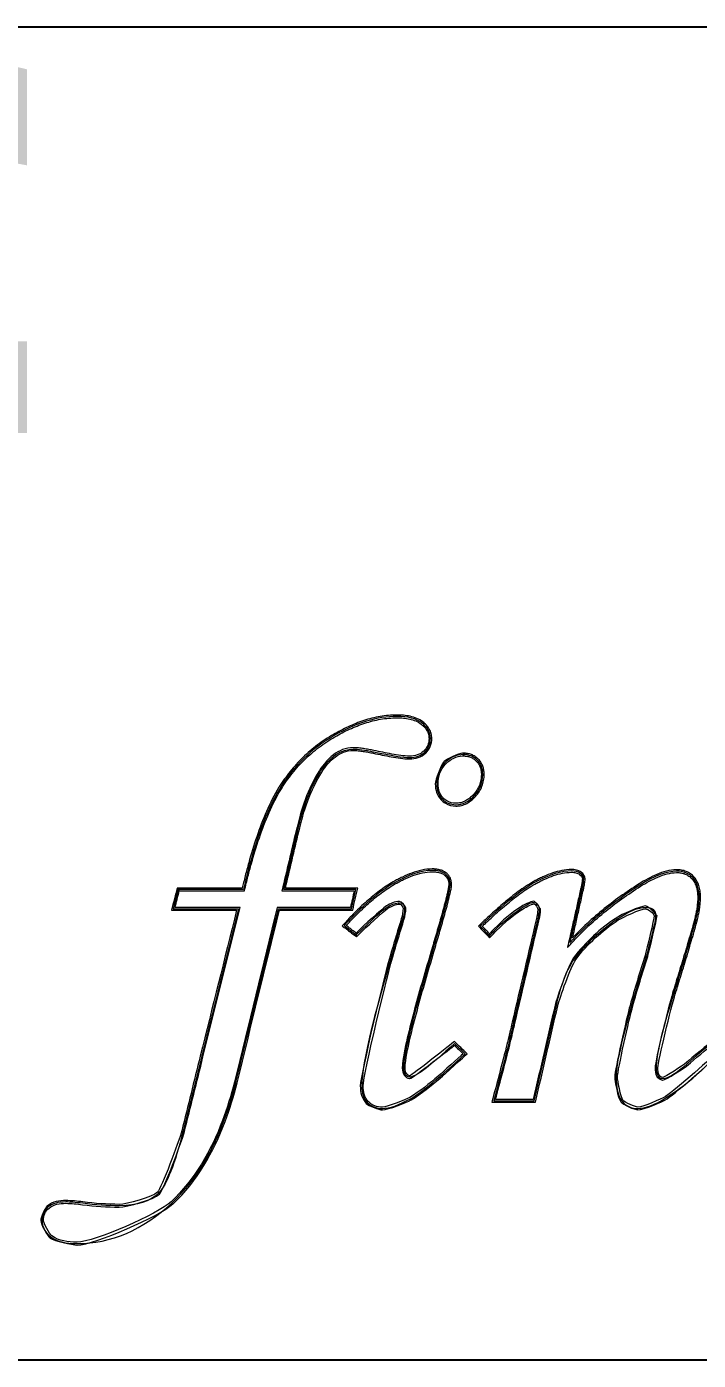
# Model space of a CAD drawing. Header units: inches. Extents: x 339 to 1068, y -638 to -160.
# Drawn here: x 587.1 to 827.6, y -638 to -160 of the extents above; entities that cross this region are included whole.
import ezdxf

# ---------------------------------------------------------------- set-up
doc = ezdxf.new("R2010")
doc.units = ezdxf.units.IN
doc.header["$MEASUREMENT"] = 0
doc.layers.add('Capa 1', color=7, linetype='Continuous')
picture_1 = doc.add_image_def('image1.png', size_in_pixel=(700, 500))

# ---------------------------------------------------------------- blocks, each defined once
blk = doc.blocks.new('block 2')
at = {"layer": 'Capa 1', "color": 7, "true_color": 0xffffff, "insert": (455, -544.61), "char_height": 354, "attachment_point": 7}
blk.add_mtext('\\fAlgerian|b0|i0|c0|p34;\\W1;f', dxfattribs=at)
at = {"layer": 'Capa 1'}
image = blk.add_image(picture_1, insert=(339, -638), size_in_units=(669.2, 478), dxfattribs=at)
blk = doc.blocks.new('block 5')
at = {"layer": 'Capa 1', "lineweight": 0}
blk.add_open_spline([(640.92, -468.72), (640.92, -468.72), (640.92, -468.72), (640.92, -468.72), (642.03, -468.72), (643.13, -468.72), (644.23, -468.72), (645.2, -468.72), (646.17, -468.72), (647.15, -468.72), (649.09, -468.72), (651.03, -468.72), (652.98, -468.72), (654.92, -468.72), (656.87, -468.72), (658.81, -468.72), (660.63, -468.72), (662.44, -468.72), (664.26, -468.72), (664.26, -468.72), (664.26, -468.72), (664.26, -468.72), (664.42, -468.06), (664.58, -467.39), (664.74, -466.73), (664.94, -465.95), (665.13, -465.16), (665.33, -464.38), (665.73, -462.8), (666.15, -461.24), (666.58, -459.68), (667.45, -456.56), (668.39, -453.46), (669.44, -450.39), (670.48, -447.32), (671.63, -444.28), (672.93, -441.3), (674.23, -438.33), (675.7, -435.41), (677.41, -432.63), (677.41, -432.62), (677.42, -432.62), (677.42, -432.61), (677.73, -432.13), (678.04, -431.65), (678.35, -431.17), (678.67, -430.7), (678.99, -430.23), (679.32, -429.75), (679.98, -428.82), (680.67, -427.91), (681.38, -427.01), (682.81, -425.22), (684.35, -423.52), (685.99, -421.92), (687.63, -420.32), (689.37, -418.83), (691.19, -417.45), (693.02, -416.07), (694.94, -414.81), (696.92, -413.66), (696.92, -413.66), (696.93, -413.65), (696.94, -413.65), (697.8, -413.16), (698.67, -412.67), (699.56, -412.21), (700.44, -411.76), (701.34, -411.31), (702.24, -410.9), (704.06, -410.07), (705.92, -409.32), (707.82, -408.7), (709.72, -408.08), (711.66, -407.58), (713.64, -407.24), (715.61, -406.9), (717.62, -406.71), (719.63, -406.71), (719.64, -406.71), (719.64, -406.71), (719.65, -406.71), (720.45, -406.71), (721.25, -406.74), (722.05, -406.81), (722.85, -406.89), (723.65, -407), (724.44, -407.18), (725.23, -407.35), (726.01, -407.59), (726.77, -407.91), (727.53, -408.24), (728.25, -408.64), (728.92, -409.15), (728.92, -409.16), (728.93, -409.16), (728.93, -409.16), (729.38, -409.51), (729.81, -409.9), (730.2, -410.33), (730.6, -410.75), (730.95, -411.22), (731.24, -411.73), (731.54, -412.24), (731.77, -412.79), (731.92, -413.36), (732.07, -413.93), (732.14, -414.52), (732.14, -415.11), (732.14, -415.12), (732.14, -415.12), (732.14, -415.13), (732.14, -416.09), (731.98, -417.07), (731.6, -417.97), (731.23, -418.88), (730.65, -419.69), (729.95, -420.35), (729.94, -420.36), (729.94, -420.36), (729.93, -420.37), (729.18, -421.09), (728.25, -421.64), (727.27, -421.98), (726.28, -422.32), (725.25, -422.45), (724.23, -422.45), (724.23, -422.45), (724.22, -422.45), (724.21, -422.45), (723.08, -422.44), (721.98, -422.32), (720.89, -422.18), (719.8, -422.04), (718.72, -421.86), (717.64, -421.67), (716.57, -421.48), (715.49, -421.28), (714.42, -421.06), (713.35, -420.84), (712.29, -420.62), (711.22, -420.4), (711.21, -420.39), (711.2, -420.39), (711.2, -420.39), (710.6, -420.27), (710, -420.16), (709.4, -420.04), (708.8, -419.93), (708.2, -419.83), (707.59, -419.74), (706.99, -419.65), (706.39, -419.58), (705.79, -419.52), (705.18, -419.46), (704.58, -419.43), (703.99, -419.43), (703.98, -419.43), (703.97, -419.43), (703.97, -419.43), (702.8, -419.43), (701.64, -419.64), (700.55, -420.05), (699.46, -420.46), (698.43, -421.06), (697.49, -421.78), (696.55, -422.5), (695.7, -423.34), (694.92, -424.25), (694.14, -425.16), (693.42, -426.13), (692.76, -427.14), (692.76, -427.14), (692.75, -427.15), (692.75, -427.15), (688.62, -433.6), (686.27, -441.04), (684.51, -448.5), (684.51, -448.51), (684.5, -448.52), (684.5, -448.52), (682.92, -455.26), (681.33, -461.99), (679.74, -468.72), (679.74, -468.72), (679.74, -468.72), (679.74, -468.72), (688.35, -468.72), (696.96, -468.72), (705.57, -468.72), (705.58, -468.72), (705.59, -468.72), (705.61, -468.72), (705.02, -471.35), (704.42, -473.98), (703.83, -476.61), (703.83, -476.63), (703.82, -476.64), (703.82, -476.65), (695.08, -476.65), (686.34, -476.65), (677.6, -476.65), (677.6, -476.65), (677.6, -476.65), (677.6, -476.65), (672.53, -497.29), (667.47, -517.93), (662.4, -538.57), (662.4, -538.58), (662.4, -538.58), (662.4, -538.59), (661.23, -543.27), (659.82, -547.89), (658.12, -552.4), (654.03, -563.33), (648.07, -573.81), (639.46, -581.88), (639.46, -581.89), (639.45, -581.89), (639.45, -581.9), (634.79, -586.23), (611.49, -596.68), (605.09, -596.67), (605.09, -596.67), (605.08, -596.67), (605.07, -596.67), (603.42, -596.66), (596.85, -595.22), (595.47, -594.19), (595.46, -594.18), (595.46, -594.18), (595.45, -594.17), (594.49, -593.45), (592.08, -589.12), (592.08, -587.89), (592.08, -587.88), (592.08, -587.87), (592.08, -587.87), (592.08, -586.9), (593.69, -583.28), (594.45, -582.66), (594.45, -582.66), (594.46, -582.65), (594.46, -582.65), (596.36, -581.11), (598.81, -580.74), (601.05, -580.73), (601.06, -580.73), (601.07, -580.73), (601.07, -580.73), (603.15, -580.75), (605.15, -580.98), (607.17, -581.22), (607.18, -581.22), (607.19, -581.22), (607.19, -581.22), (611.51, -581.78), (615.85, -582.1), (620.2, -582.1), (620.2, -582.1), (620.21, -582.1), (620.22, -582.1), (622.71, -582.09), (632.21, -579.46), (633.9, -577.73), (633.91, -577.72), (633.91, -577.72), (633.92, -577.71), (635.22, -576.32), (641.61, -559.63), (642.58, -555.75), (642.58, -555.74), (642.58, -555.73), (642.58, -555.73), (644.8, -546.82), (647.01, -537.91), (649.23, -529.01), (653.57, -511.56), (657.91, -494.1), (662.25, -476.65), (662.25, -476.65), (662.25, -476.65), (662.25, -476.65), (654.48, -476.65), (646.71, -476.65), (638.93, -476.65), (638.93, -476.65), (638.92, -476.64), (638.92, -476.64), (639.26, -475.27), (639.61, -473.9), (639.96, -472.53), (640.28, -471.26), (640.6, -469.99), (640.92, -468.72), (640.92, -468.72), (640.92, -468.72), (640.92, -468.72), (641.18, -469.05), (641.31, -469.22), (641.31, -469.22), (641.31, -469.22), (641.44, -469.39), (641.7, -469.72), (641.7, -469.72), (641.7, -469.72), (641.7, -469.72), (641.44, -470.74), (641.18, -471.76), (640.93, -472.78), (640.68, -473.74), (640.44, -474.69), (640.2, -475.65), (640.2, -475.65), (640.2, -475.65), (640.2, -475.65), (647.97, -475.65), (655.75, -475.65), (663.52, -475.65), (663.52, -475.65), (663.53, -475.67), (663.53, -475.68), (659.08, -493.54), (654.64, -511.39), (650.2, -529.25), (647.98, -538.16), (645.77, -547.06), (643.55, -555.97), (643.55, -555.97), (643.55, -555.98), (643.55, -555.99), (642.57, -559.89), (636.08, -576.86), (634.64, -578.41), (634.63, -578.41), (634.63, -578.42), (634.62, -578.42), (632.77, -580.32), (622.77, -583.08), (620.22, -583.1), (620.21, -583.1), (620.2, -583.1), (620.2, -583.1), (615.8, -583.1), (611.41, -582.77), (607.07, -582.21), (607.06, -582.21), (607.05, -582.21), (607.05, -582.21), (605.06, -581.98), (603.05, -581.75), (601.07, -581.73), (601.07, -581.73), (601.06, -581.73), (601.06, -581.73), (598.92, -581.74), (596.7, -582.11), (595.1, -583.42), (595.09, -583.43), (595.09, -583.43), (595.08, -583.43), (593.74, -584.5), (593.06, -586.15), (593.08, -587.87), (593.08, -587.87), (593.08, -587.88), (593.08, -587.89), (593.08, -588.97), (595.17, -592.71), (596.05, -593.38), (596.06, -593.38), (596.06, -593.38), (596.07, -593.39), (598.57, -595.23), (601.91, -595.65), (605.07, -595.67), (605.08, -595.67), (605.09, -595.67), (605.09, -595.67), (611.35, -595.68), (634.17, -585.44), (638.76, -581.17), (638.77, -581.16), (638.77, -581.16), (638.78, -581.15), (647.24, -573.22), (653.13, -562.88), (657.19, -552.05), (658.87, -547.58), (660.27, -542.99), (661.43, -538.35), (661.43, -538.34), (661.43, -538.34), (661.43, -538.33), (666.56, -517.44), (671.69, -496.55), (676.81, -475.66), (676.81, -475.64), (676.84, -475.66), (676.85, -475.65), (685.57, -475.65), (694.3, -475.65), (703.02, -475.65), (703.02, -475.65), (703.02, -475.65), (703.02, -475.65), (703.47, -473.67), (703.91, -471.7), (704.36, -469.72), (704.36, -469.72), (704.36, -469.72), (704.36, -469.72), (695.73, -469.72), (687.11, -469.71), (678.48, -469.71), (678.48, -469.7), (678.49, -469.68), (678.49, -469.67), (680.17, -462.55), (681.85, -455.42), (683.53, -448.3), (683.53, -448.29), (683.53, -448.28), (683.53, -448.28), (685.31, -440.75), (687.68, -433.22), (691.91, -426.61), (691.92, -426.6), (691.92, -426.6), (691.92, -426.59), (692.61, -425.55), (693.35, -424.54), (694.16, -423.6), (694.98, -422.65), (695.88, -421.76), (696.88, -420.99), (697.89, -420.22), (699, -419.57), (700.2, -419.12), (701.4, -418.67), (702.68, -418.43), (703.97, -418.43), (703.98, -418.43), (703.98, -418.43), (703.99, -418.43), (704.63, -418.43), (705.26, -418.47), (705.88, -418.53), (706.5, -418.58), (707.12, -418.66), (707.74, -418.75), (708.35, -418.84), (708.97, -418.94), (709.58, -419.06), (710.19, -419.18), (710.8, -419.29), (711.41, -419.41), (711.41, -419.41), (711.42, -419.42), (711.42, -419.42), (712.49, -419.64), (713.55, -419.86), (714.62, -420.08), (715.68, -420.3), (716.75, -420.5), (717.82, -420.69), (718.88, -420.88), (719.95, -421.05), (721.02, -421.19), (722.09, -421.33), (723.17, -421.45), (724.21, -421.45), (724.22, -421.45), (724.22, -421.45), (724.23, -421.45), (725.16, -421.45), (726.08, -421.33), (726.94, -421.03), (727.8, -420.74), (728.59, -420.27), (729.24, -419.64), (729.25, -419.64), (729.25, -419.63), (729.26, -419.63), (729.87, -419.05), (730.36, -418.36), (730.68, -417.59), (731, -416.82), (731.14, -415.98), (731.14, -415.13), (731.14, -415.12), (731.14, -415.12), (731.14, -415.11), (731.14, -414.6), (731.08, -414.1), (730.95, -413.62), (730.82, -413.13), (730.63, -412.67), (730.37, -412.23), (730.12, -411.79), (729.82, -411.38), (729.47, -411), (729.12, -410.62), (728.73, -410.28), (728.32, -409.95), (728.32, -409.95), (728.31, -409.95), (728.31, -409.94), (727.72, -409.5), (727.07, -409.13), (726.38, -408.83), (725.69, -408.54), (724.96, -408.32), (724.22, -408.15), (723.48, -407.99), (722.72, -407.88), (721.96, -407.81), (721.19, -407.74), (720.42, -407.71), (719.65, -407.71), (719.64, -407.71), (719.64, -407.71), (719.63, -407.71), (717.68, -407.71), (715.73, -407.89), (713.81, -408.23), (711.89, -408.56), (709.99, -409.05), (708.13, -409.65), (706.27, -410.26), (704.44, -410.99), (702.66, -411.81), (701.77, -412.21), (700.89, -412.65), (700.02, -413.1), (699.15, -413.55), (698.29, -414.03), (697.44, -414.52), (697.43, -414.52), (697.42, -414.52), (697.42, -414.53), (695.47, -415.65), (693.59, -416.89), (691.8, -418.25), (690, -419.6), (688.29, -421.07), (686.68, -422.64), (685.07, -424.21), (683.56, -425.88), (682.16, -427.63), (681.46, -428.52), (680.79, -429.41), (680.13, -430.33), (679.82, -430.79), (679.5, -431.26), (679.18, -431.72), (678.88, -432.2), (678.57, -432.67), (678.27, -433.14), (678.26, -433.15), (678.26, -433.15), (678.26, -433.16), (676.58, -435.88), (675.14, -438.76), (673.84, -441.7), (672.56, -444.65), (671.42, -447.66), (670.39, -450.71), (669.35, -453.76), (668.41, -456.84), (667.55, -459.95), (667.12, -461.5), (666.69, -463.06), (666.3, -464.62), (666.1, -465.4), (665.91, -466.19), (665.71, -466.97), (665.49, -467.88), (665.27, -468.78), (665.05, -469.69), (665.05, -469.7), (665.03, -469.72), (665.03, -469.72), (662.96, -469.72), (660.89, -469.72), (658.81, -469.72), (656.87, -469.72), (654.92, -469.72), (652.98, -469.72), (651.03, -469.72), (649.09, -469.72), (647.15, -469.72), (646.17, -469.72), (645.2, -469.72), (644.23, -469.72), (643.39, -469.72), (642.54, -469.72), (641.7, -469.72), (641.7, -469.72), (641.7, -469.72), (641.7, -469.72), (641.44, -469.39), (641.31, -469.22), (641.31, -469.22), (641.31, -469.22), (641.18, -469.05), (640.92, -468.72)], degree=3, knots=[0, 0, 0, 0, 1, 1, 1, 2, 2, 2, 3, 3, 3, 4, 4, 4, 5, 5, 5, 6, 6, 6, 7, 7, 7, 8, 8, 8, 9, 9, 9, 10, 10, 10, 11, 11, 11, 12, 12, 12, 13, 13, 13, 14, 14, 14, 15, 15, 15, 16, 16, 16, 17, 17, 17, 18, 18, 18, 19, 19, 19, 20, 20, 20, 21, 21, 21, 22, 22, 22, 23, 23, 23, 24, 24, 24, 25, 25, 25, 26, 26, 26, 27, 27, 27, 28, 28, 28, 29, 29, 29, 30, 30, 30, 31, 31, 31, 32, 32, 32, 33, 33, 33, 34, 34, 34, 35, 35, 35, 36, 36, 36, 37, 37, 37, 38, 38, 38, 39, 39, 39, 40, 40, 40, 41, 41, 41, 42, 42, 42, 43, 43, 43, 44, 44, 44, 45, 45, 45, 46, 46, 46, 47, 47, 47, 48, 48, 48, 49, 49, 49, 50, 50, 50, 51, 51, 51, 52, 52, 52, 53, 53, 53, 54, 54, 54, 55, 55, 55, 56, 56, 56, 57, 57, 57, 58, 58, 58, 59, 59, 59, 60, 60, 60, 61, 61, 61, 62, 62, 62, 63, 63, 63, 64, 64, 64, 65, 65, 65, 66, 66, 66, 67, 67, 67, 68, 68, 68, 69, 69, 69, 70, 70, 70, 71, 71, 71, 72, 72, 72, 73, 73, 73, 74, 74, 74, 75, 75, 75, 76, 76, 76, 77, 77, 77, 78, 78, 78, 79, 79, 79, 80, 80, 80, 81, 81, 81, 82, 82, 82, 83, 83, 83, 84, 84, 84, 85, 85, 85, 86, 86, 86, 87, 87, 87, 88, 88, 88, 89, 89, 89, 90, 90, 90, 91, 91, 91, 92, 92, 92, 93, 93, 93, 94, 94, 94, 95, 95, 95, 96, 96, 96, 97, 97, 97, 98, 98, 98, 99, 99, 99, 100, 100, 100, 101, 101, 101, 102, 102, 102, 103, 103, 103, 104, 104, 104, 105, 105, 105, 106, 106, 106, 107, 107, 107, 108, 108, 108, 109, 109, 109, 110, 110, 110, 111, 111, 111, 112, 112, 112, 113, 113, 113, 114, 114, 114, 115, 115, 115, 116, 116, 116, 117, 117, 117, 118, 118, 118, 119, 119, 119, 120, 120, 120, 121, 121, 121, 122, 122, 122, 123, 123, 123, 124, 124, 124, 125, 125, 125, 126, 126, 126, 127, 127, 127, 128, 128, 128, 129, 129, 129, 130, 130, 130, 131, 131, 131, 132, 132, 132, 133, 133, 133, 134, 134, 134, 135, 135, 135, 136, 136, 136, 137, 137, 137, 138, 138, 138, 139, 139, 139, 140, 140, 140, 141, 141, 141, 142, 142, 142, 143, 143, 143, 144, 144, 144, 145, 145, 145, 146, 146, 146, 147, 147, 147, 148, 148, 148, 149, 149, 149, 150, 150, 150, 151, 151, 151, 152, 152, 152, 153, 153, 153, 154, 154, 154, 155, 155, 155, 156, 156, 156, 157, 157, 157, 158, 158, 158, 159, 159, 159, 160, 160, 160, 161, 161, 161, 162, 162, 162, 163, 163, 163, 164, 164, 164, 165, 165, 165, 166, 166, 166, 167, 167, 167, 168, 168, 168, 169, 169, 169, 170, 170, 170, 171, 171, 171, 172, 172, 172, 173, 173, 173, 174, 174, 174, 175, 175, 175, 176, 176, 176, 177, 177, 177, 178, 178, 178, 179, 179, 179, 180, 180, 180, 181, 181, 181, 182, 182, 182, 183, 183, 183, 184, 184, 184, 185, 185, 185, 186, 186, 186, 187, 187, 187, 188, 188, 188, 189, 189, 189, 190, 190, 190, 191, 191, 191, 192, 192, 192, 193, 193, 193, 194, 194, 194, 195, 195, 195, 196, 196, 196, 197, 197, 197, 198, 198, 198, 199, 199, 199, 200, 200, 200, 201, 201, 201, 202, 202, 202, 202], dxfattribs=at)
blk = doc.blocks.new('block 4')
at = {"layer": 'Capa 1', "lineweight": 0}
blk.add_open_spline([(641.31, -469.22), (641.31, -469.22), (664.65, -469.22), (664.65, -469.22), (668.49, -452.94), (672.89, -440.83), (677.84, -432.89), (682.78, -424.95), (689.23, -418.68), (697.17, -414.09), (705.11, -409.5), (712.6, -407.21), (719.63, -407.21), (723.6, -407.21), (726.6, -407.99), (728.62, -409.55), (730.63, -411.11), (731.64, -412.97), (731.64, -415.12), (731.64, -417.07), (730.96, -418.7), (729.59, -420), (728.22, -421.3), (726.43, -421.95), (724.21, -421.95), (721.93, -421.95), (717.62, -421.27), (711.3, -419.9), (708.17, -419.25), (705.73, -418.93), (703.97, -418.93), (699.66, -418.93), (695.78, -421.58), (692.33, -426.88), (688.87, -432.19), (686.1, -439.37), (684.01, -448.42), (684.01, -448.42), (679.11, -469.22), (679.11, -469.22), (679.11, -469.22), (704.98, -469.22), (704.98, -469.22), (704.98, -469.22), (703.42, -476.15), (703.42, -476.15), (703.42, -476.15), (677.21, -476.15), (677.21, -476.15), (677.21, -476.15), (661.92, -538.46), (661.92, -538.46), (657.17, -557.4), (649.56, -571.76), (639.12, -581.52), (628.67, -591.29), (617.32, -596.17), (605.08, -596.17), (600.98, -596.17), (597.87, -595.37), (595.76, -593.78), (593.64, -592.18), (592.58, -590.21), (592.58, -587.87), (592.58, -585.85), (593.31, -584.24), (594.78, -583.04), (596.24, -581.83), (598.34, -581.23), (601.08, -581.23), (602.45, -581.23), (604.46, -581.39), (607.13, -581.72), (611.69, -582.3), (616.05, -582.6), (620.22, -582.6), (626.66, -582.6), (631.35, -581.08), (634.28, -578.06), (637.21, -575.03), (640.14, -567.62), (643.07, -555.84), (643.07, -555.84), (662.89, -476.15), (662.89, -476.15), (662.89, -476.15), (639.55, -476.15), (639.55, -476.15), (639.55, -476.15), (641.31, -469.22), (641.31, -469.22)], degree=3, knots=[0, 0, 0, 0, 1, 1, 1, 2, 2, 2, 3, 3, 3, 4, 4, 4, 5, 5, 5, 6, 6, 6, 7, 7, 7, 8, 8, 8, 9, 9, 9, 10, 10, 10, 11, 11, 11, 12, 12, 12, 13, 13, 13, 14, 14, 14, 15, 15, 15, 16, 16, 16, 17, 17, 17, 18, 18, 18, 19, 19, 19, 20, 20, 20, 21, 21, 21, 22, 22, 22, 23, 23, 23, 24, 24, 24, 25, 25, 25, 26, 26, 26, 27, 27, 27, 28, 28, 28, 29, 29, 29, 30, 30, 30, 30], dxfattribs=at)
at = {"layer": 'Capa 1'}
blk.add_blockref('block 5', (0, 0), dxfattribs=at)
blk = doc.blocks.new('block 8')
at = {"layer": 'Capa 1', "lineweight": 0}
blk.add_open_spline([(705.12, -486.19), (705.12, -486.19), (705.12, -486.19), (705.12, -486.19), (704.65, -485.82), (704.18, -485.46), (703.7, -485.09), (703.35, -484.82), (702.99, -484.54), (702.63, -484.27), (702.27, -483.99), (701.92, -483.71), (701.56, -483.44), (701.06, -483.05), (700.56, -482.67), (700.06, -482.28), (700.06, -482.28), (700.06, -482.26), (700.06, -482.25), (700.52, -481.76), (700.97, -481.27), (701.42, -480.78), (701.76, -480.42), (702.1, -480.06), (702.43, -479.7), (703.11, -478.98), (703.79, -478.28), (704.49, -477.58), (705.88, -476.18), (707.31, -474.82), (708.78, -473.51), (710.26, -472.2), (711.78, -470.94), (713.37, -469.76), (714.96, -468.58), (716.61, -467.48), (718.33, -466.49), (718.34, -466.49), (718.34, -466.49), (718.35, -466.48), (718.62, -466.33), (718.89, -466.19), (719.15, -466.04), (719.42, -465.9), (719.69, -465.75), (719.97, -465.61), (720.51, -465.32), (721.06, -465.05), (721.61, -464.79), (722.72, -464.26), (723.85, -463.77), (725.01, -463.35), (726.16, -462.92), (727.35, -462.57), (728.56, -462.31), (729.78, -462.05), (731.02, -461.89), (732.28, -461.88), (732.29, -461.88), (732.29, -461.88), (732.3, -461.88), (732.74, -461.88), (733.17, -461.9), (733.61, -461.95), (734.05, -462), (734.49, -462.07), (734.92, -462.18), (735.36, -462.28), (735.79, -462.43), (736.2, -462.62), (736.62, -462.82), (737.01, -463.06), (737.38, -463.35), (737.38, -463.36), (737.39, -463.36), (737.39, -463.37), (737.69, -463.61), (737.96, -463.89), (738.2, -464.2), (738.43, -464.51), (738.63, -464.85), (738.79, -465.2), (738.94, -465.56), (739.05, -465.93), (739.12, -466.31), (739.19, -466.68), (739.23, -467.06), (739.23, -467.44), (739.23, -467.45), (739.23, -467.45), (739.23, -467.46), (739.21, -468.06), (739.12, -468.56), (739.03, -469.09), (738.93, -469.61), (738.83, -470.12), (738.71, -470.63), (738.48, -471.65), (738.23, -472.66), (737.98, -473.66), (737.46, -475.68), (736.92, -477.68), (736.35, -479.67), (735.78, -481.67), (735.21, -483.66), (734.64, -485.65), (734.05, -487.64), (733.47, -489.62), (732.88, -491.61), (732.88, -491.62), (732.88, -491.62), (732.87, -491.63), (731.87, -495.08), (730.86, -498.52), (729.85, -501.97), (728.86, -505.42), (727.89, -508.88), (726.97, -512.34), (726.04, -515.81), (725.14, -519.28), (724.33, -522.77), (723.57, -526.25), (722.72, -529.8), (722.57, -533.27), (722.57, -533.28), (722.57, -533.29), (722.57, -533.29), (722.57, -534.02), (722.75, -534.72), (723.16, -535.27), (723.16, -535.28), (723.16, -535.28), (723.17, -535.29), (723.47, -535.71), (723.86, -536.01), (724.21, -536), (724.21, -536), (724.23, -536), (724.23, -536), (724.86, -535.96), (739.5, -524.4), (740.23, -523.72), (740.23, -523.71), (740.25, -523.71), (740.26, -523.72), (741.76, -525.18), (743.26, -526.64), (744.76, -528.1), (744.76, -528.1), (744.76, -528.12), (744.76, -528.13), (743.87, -528.95), (736.68, -535.52), (735.09, -536.88), (731.82, -539.65), (728.52, -542.42), (724.77, -544.65), (724.76, -544.65), (724.76, -544.66), (724.75, -544.66), (723.18, -545.55), (716.37, -548.22), (714.47, -548.23), (714.46, -548.23), (714.45, -548.23), (714.45, -548.23), (713.4, -548.23), (709.41, -546.72), (708.68, -545.94), (708.67, -545.93), (708.67, -545.92), (708.66, -545.92), (707.06, -544.21), (706.53, -541.83), (706.54, -539.64), (706.54, -539.64), (706.54, -539.63), (706.54, -539.62), (706.63, -535.4), (715.37, -499.22), (717.72, -491.3), (718.88, -487.47), (720.04, -483.64), (721.2, -479.82), (721.21, -479.81), (721.21, -479.81), (721.21, -479.8), (721.59, -478.54), (721.86, -477.24), (721.87, -475.96), (721.87, -475.96), (721.87, -475.95), (721.87, -475.95), (721.87, -475.51), (721.04, -474.51), (720.62, -474.5), (720.61, -474.5), (720.61, -474.5), (720.6, -474.5), (719.16, -474.52), (717.73, -475.18), (716.44, -475.98), (716.44, -475.99), (716.43, -475.99), (716.43, -475.99), (714.67, -477.18), (708.18, -483.22), (706.59, -484.76), (706.1, -485.24), (705.61, -485.71), (705.12, -486.19), (705.12, -486.19), (705.12, -486.19), (705.12, -486.19), (705.09, -485.75), (705.08, -485.53), (705.08, -485.53), (705.08, -485.53), (705.07, -485.31), (705.04, -484.87), (705.04, -484.87), (705.04, -484.87), (705.04, -484.87), (705.04, -484.87), (705.7, -484.23), (705.89, -484.04), (707.49, -482.5), (713.98, -476.45), (715.89, -475.15), (715.9, -475.14), (715.9, -475.14), (715.91, -475.14), (717.29, -474.29), (718.83, -473.53), (720.6, -473.5), (720.61, -473.5), (720.61, -473.5), (720.62, -473.5), (721.18, -473.5), (722.86, -475.4), (722.87, -475.94), (722.87, -475.95), (722.87, -475.96), (722.87, -475.96), (722.86, -477.39), (722.56, -478.77), (722.17, -480.09), (722.16, -480.1), (722.16, -480.1), (722.16, -480.11), (721, -483.94), (719.84, -487.76), (718.68, -491.58), (716.33, -499.5), (707.62, -535.57), (707.54, -539.62), (707.54, -539.63), (707.54, -539.64), (707.54, -539.64), (707.53, -541.69), (708.03, -543.78), (709.4, -545.24), (709.4, -545.24), (709.41, -545.25), (709.41, -545.25), (710.67, -546.64), (712.55, -547.25), (714.45, -547.23), (714.45, -547.23), (714.46, -547.23), (714.47, -547.23), (716.16, -547.22), (722.71, -544.66), (724.26, -543.79), (724.26, -543.79), (724.27, -543.78), (724.27, -543.78), (727.89, -541.63), (731.19, -538.87), (734.44, -536.12), (736.02, -534.77), (741.92, -529.39), (743.32, -528.1), (743.32, -528.1), (743.32, -528.1), (743.32, -528.1), (742.29, -527.09), (741.26, -526.09), (740.23, -525.09), (740.23, -525.09), (740.23, -525.09), (740.23, -525.09), (739.73, -525.55), (725.29, -536.93), (724.23, -537), (724.22, -537), (724.21, -537), (724.2, -537), (723.33, -536.99), (722.74, -536.39), (722.36, -535.88), (722.36, -535.88), (722.35, -535.87), (722.35, -535.86), (721.79, -535.11), (721.57, -534.16), (721.57, -533.29), (721.57, -533.29), (721.57, -533.28), (721.57, -533.27), (721.73, -529.56), (722.59, -526.07), (723.36, -522.55), (724.17, -519.04), (725.07, -515.56), (726, -512.08), (726.93, -508.61), (727.9, -505.15), (728.89, -501.69), (729.9, -498.24), (730.91, -494.79), (731.92, -491.35), (731.92, -491.34), (731.92, -491.33), (731.92, -491.33), (732.51, -489.34), (733.09, -487.36), (733.68, -485.37), (734.25, -483.38), (734.82, -481.39), (735.39, -479.4), (735.95, -477.41), (736.5, -475.42), (737.01, -473.42), (737.26, -472.42), (737.51, -471.42), (737.73, -470.41), (737.85, -469.91), (737.95, -469.41), (738.04, -468.91), (738.13, -468.42), (738.22, -467.9), (738.23, -467.46), (738.23, -467.45), (738.23, -467.45), (738.23, -467.44), (738.23, -467.12), (738.2, -466.8), (738.14, -466.49), (738.08, -466.18), (737.99, -465.88), (737.87, -465.6), (737.75, -465.32), (737.59, -465.05), (737.4, -464.81), (737.22, -464.56), (737, -464.34), (736.76, -464.14), (736.75, -464.14), (736.75, -464.13), (736.74, -464.13), (736.45, -463.89), (736.13, -463.69), (735.78, -463.53), (735.43, -463.37), (735.06, -463.24), (734.68, -463.15), (734.3, -463.05), (733.91, -462.99), (733.51, -462.94), (733.11, -462.9), (732.71, -462.88), (732.3, -462.88), (732.29, -462.88), (732.29, -462.88), (732.28, -462.88), (731.11, -462.89), (729.93, -463.04), (728.77, -463.29), (727.61, -463.53), (726.47, -463.88), (725.35, -464.29), (724.23, -464.7), (723.12, -465.17), (722.04, -465.69), (721.5, -465.95), (720.96, -466.21), (720.43, -466.49), (720.16, -466.64), (719.9, -466.78), (719.63, -466.92), (719.37, -467.06), (719.11, -467.21), (718.84, -467.35), (718.84, -467.36), (718.83, -467.36), (718.82, -467.36), (717.14, -468.32), (715.53, -469.4), (713.97, -470.56), (712.41, -471.72), (710.91, -472.97), (709.45, -474.26), (707.99, -475.56), (706.58, -476.9), (705.2, -478.29), (704.51, -478.98), (703.83, -479.68), (703.16, -480.39), (702.82, -480.74), (702.49, -481.1), (702.16, -481.46), (701.94, -481.69), (701.73, -481.91), (701.52, -482.14), (701.52, -482.14), (701.52, -482.14), (701.52, -482.14), (701.74, -482.31), (701.95, -482.48), (702.17, -482.65), (702.53, -482.92), (702.89, -483.2), (703.24, -483.47), (703.6, -483.75), (703.96, -484.03), (704.32, -484.3), (704.56, -484.49), (704.8, -484.68), (705.04, -484.87), (705.04, -484.87), (705.04, -484.87), (705.04, -484.87), (705.07, -485.31), (705.08, -485.53), (705.08, -485.53), (705.08, -485.53), (705.09, -485.75), (705.12, -486.19)], degree=3, knots=[0, 0, 0, 0, 1, 1, 1, 2, 2, 2, 3, 3, 3, 4, 4, 4, 5, 5, 5, 6, 6, 6, 7, 7, 7, 8, 8, 8, 9, 9, 9, 10, 10, 10, 11, 11, 11, 12, 12, 12, 13, 13, 13, 14, 14, 14, 15, 15, 15, 16, 16, 16, 17, 17, 17, 18, 18, 18, 19, 19, 19, 20, 20, 20, 21, 21, 21, 22, 22, 22, 23, 23, 23, 24, 24, 24, 25, 25, 25, 26, 26, 26, 27, 27, 27, 28, 28, 28, 29, 29, 29, 30, 30, 30, 31, 31, 31, 32, 32, 32, 33, 33, 33, 34, 34, 34, 35, 35, 35, 36, 36, 36, 37, 37, 37, 38, 38, 38, 39, 39, 39, 40, 40, 40, 41, 41, 41, 42, 42, 42, 43, 43, 43, 44, 44, 44, 45, 45, 45, 46, 46, 46, 47, 47, 47, 48, 48, 48, 49, 49, 49, 50, 50, 50, 51, 51, 51, 52, 52, 52, 53, 53, 53, 54, 54, 54, 55, 55, 55, 56, 56, 56, 57, 57, 57, 58, 58, 58, 59, 59, 59, 60, 60, 60, 61, 61, 61, 62, 62, 62, 63, 63, 63, 64, 64, 64, 65, 65, 65, 66, 66, 66, 67, 67, 67, 68, 68, 68, 69, 69, 69, 70, 70, 70, 71, 71, 71, 72, 72, 72, 73, 73, 73, 74, 74, 74, 75, 75, 75, 76, 76, 76, 77, 77, 77, 78, 78, 78, 79, 79, 79, 80, 80, 80, 81, 81, 81, 82, 82, 82, 83, 83, 83, 84, 84, 84, 85, 85, 85, 86, 86, 86, 87, 87, 87, 88, 88, 88, 89, 89, 89, 90, 90, 90, 91, 91, 91, 92, 92, 92, 93, 93, 93, 94, 94, 94, 95, 95, 95, 96, 96, 96, 97, 97, 97, 98, 98, 98, 99, 99, 99, 100, 100, 100, 101, 101, 101, 102, 102, 102, 103, 103, 103, 104, 104, 104, 105, 105, 105, 106, 106, 106, 107, 107, 107, 108, 108, 108, 109, 109, 109, 110, 110, 110, 111, 111, 111, 112, 112, 112, 113, 113, 113, 114, 114, 114, 115, 115, 115, 116, 116, 116, 117, 117, 117, 118, 118, 118, 119, 119, 119, 120, 120, 120, 121, 121, 121, 122, 122, 122, 123, 123, 123, 124, 124, 124, 125, 125, 125, 126, 126, 126, 127, 127, 127, 128, 128, 128, 129, 129, 129, 130, 130, 130, 131, 131, 131, 132, 132, 132, 133, 133, 133, 134, 134, 134, 135, 135, 135, 136, 136, 136, 137, 137, 137, 138, 138, 138, 139, 139, 139, 140, 140, 140, 141, 141, 141, 142, 142, 142, 143, 143, 143, 144, 144, 144, 145, 145, 145, 146, 146, 146, 146], dxfattribs=at)
blk = doc.blocks.new('block 9')
at = {"layer": 'Capa 1', "lineweight": 0}
blk.add_open_spline([(743.46, -420.38), (743.95, -420.38), (744.19, -420.41), (744.19, -420.41), (744.43, -420.43), (744.67, -420.46), (744.92, -420.5), (745.4, -420.58), (745.88, -420.71), (746.34, -420.89), (746.8, -421.07), (747.24, -421.3), (747.65, -421.58), (748.07, -421.85), (748.45, -422.17), (748.79, -422.52), (748.79, -422.53), (748.8, -422.53), (748.8, -422.54), (748.98, -422.72), (749.14, -422.91), (749.3, -423.1), (749.46, -423.3), (749.6, -423.5), (749.74, -423.72), (750.01, -424.14), (750.23, -424.6), (750.4, -425.07), (750.58, -425.54), (750.7, -426.02), (750.78, -426.51), (750.86, -427), (750.89, -427.5), (750.89, -427.99), (750.89, -428), (750.89, -428), (750.89, -428.01), (750.89, -428.19), (750.89, -428.37), (750.88, -428.55), (750.87, -428.73), (750.86, -428.91), (750.85, -429.09), (750.81, -429.45), (750.77, -429.81), (750.7, -430.17), (750.57, -430.88), (750.37, -431.58), (750.1, -432.26), (749.84, -432.93), (749.5, -433.58), (749.11, -434.19), (748.72, -434.8), (748.28, -435.37), (747.8, -435.9), (747.79, -435.91), (747.79, -435.91), (747.78, -435.92), (747.33, -436.41), (746.85, -436.87), (746.33, -437.28), (745.81, -437.7), (745.25, -438.08), (744.65, -438.39), (744.05, -438.7), (743.41, -438.94), (742.75, -439.1), (742.09, -439.27), (741.41, -439.35), (740.74, -439.35), (740.73, -439.35), (740.72, -439.35), (740.72, -439.35), (739.44, -439.35), (738.11, -439.05), (736.99, -438.36), (736.43, -438.03), (735.93, -437.61), (735.49, -437.15), (735.49, -437.15), (735.48, -437.14), (735.48, -437.14), (734, -435.62), (733.37, -433.46), (733.39, -431.44), (733.39, -431.44), (733.39, -431.43), (733.39, -431.42), (733.39, -430.01), (735.38, -424.67), (736.35, -423.63), (736.35, -423.62), (736.36, -423.62), (736.36, -423.61), (736.43, -423.53), (736.51, -423.46), (736.58, -423.38), (737.43, -422.51), (741.91, -420.42), (743.14, -420.39), (743.14, -420.39), (743.25, -420.38), (743.46, -420.38), (743.46, -420.71), (743.46, -420.88), (743.46, -420.88), (743.46, -420.88), (743.46, -421.05), (743.46, -421.38), (743.27, -421.38), (743.17, -421.39), (743.17, -421.39), (740.94, -421.42), (738.84, -422.44), (737.3, -424.08), (737.23, -424.15), (737.16, -424.22), (737.1, -424.29), (737.09, -424.29), (737.09, -424.3), (737.08, -424.3), (735.28, -426.21), (734.36, -428.8), (734.39, -431.42), (734.39, -431.43), (734.39, -431.43), (734.39, -431.44), (734.38, -433.3), (734.93, -435.14), (736.2, -436.45), (736.21, -436.45), (736.21, -436.46), (736.21, -436.46), (736.6, -436.86), (737.03, -437.22), (737.5, -437.5), (738.45, -438.09), (739.58, -438.35), (740.72, -438.35), (740.72, -438.35), (740.73, -438.35), (740.74, -438.35), (741.34, -438.35), (741.93, -438.28), (742.52, -438.13), (743.1, -437.99), (743.66, -437.77), (744.19, -437.5), (744.73, -437.22), (745.23, -436.89), (745.71, -436.5), (746.18, -436.12), (746.63, -435.7), (747.04, -435.24), (747.05, -435.24), (747.05, -435.23), (747.05, -435.23), (747.5, -434.74), (747.91, -434.21), (748.27, -433.65), (748.63, -433.09), (748.93, -432.5), (749.17, -431.89), (749.42, -431.28), (749.6, -430.64), (749.72, -429.99), (749.78, -429.66), (749.82, -429.33), (749.85, -429.01), (749.86, -428.84), (749.87, -428.67), (749.88, -428.51), (749.89, -428.34), (749.89, -428.18), (749.89, -428.01), (749.89, -428), (749.89, -428), (749.89, -427.99), (749.89, -427.55), (749.86, -427.11), (749.79, -426.67), (749.72, -426.24), (749.61, -425.82), (749.46, -425.41), (749.31, -425.01), (749.12, -424.62), (748.89, -424.25), (748.78, -424.07), (748.65, -423.89), (748.52, -423.72), (748.38, -423.55), (748.24, -423.39), (748.09, -423.23), (748.08, -423.23), (748.08, -423.23), (748.07, -423.22), (747.78, -422.92), (747.45, -422.64), (747.1, -422.41), (746.75, -422.17), (746.37, -421.98), (745.98, -421.82), (745.58, -421.67), (745.17, -421.56), (744.75, -421.49), (744.54, -421.45), (744.32, -421.42), (744.11, -421.41), (744.11, -421.41), (743.89, -421.38), (743.46, -421.38), (743.46, -421.05), (743.46, -420.88), (743.46, -420.88), (743.46, -420.88), (743.46, -420.71), (743.46, -420.38)], degree=3, knots=[0, 0, 0, 0, 1, 1, 1, 2, 2, 2, 3, 3, 3, 4, 4, 4, 5, 5, 5, 6, 6, 6, 7, 7, 7, 8, 8, 8, 9, 9, 9, 10, 10, 10, 11, 11, 11, 12, 12, 12, 13, 13, 13, 14, 14, 14, 15, 15, 15, 16, 16, 16, 17, 17, 17, 18, 18, 18, 19, 19, 19, 20, 20, 20, 21, 21, 21, 22, 22, 22, 23, 23, 23, 24, 24, 24, 25, 25, 25, 26, 26, 26, 27, 27, 27, 28, 28, 28, 29, 29, 29, 30, 30, 30, 31, 31, 31, 32, 32, 32, 33, 33, 33, 34, 34, 34, 35, 35, 35, 36, 36, 36, 37, 37, 37, 38, 38, 38, 39, 39, 39, 40, 40, 40, 41, 41, 41, 42, 42, 42, 43, 43, 43, 44, 44, 44, 45, 45, 45, 46, 46, 46, 47, 47, 47, 48, 48, 48, 49, 49, 49, 50, 50, 50, 51, 51, 51, 52, 52, 52, 53, 53, 53, 54, 54, 54, 55, 55, 55, 56, 56, 56, 57, 57, 57, 58, 58, 58, 59, 59, 59, 60, 60, 60, 61, 61, 61, 62, 62, 62, 63, 63, 63, 64, 64, 64, 65, 65, 65, 66, 66, 66, 67, 67, 67, 68, 68, 68, 69, 69, 69, 70, 70, 70, 71, 71, 71, 72, 72, 72, 72], dxfattribs=at)
blk = doc.blocks.new('block 7')
at = {"layer": 'Capa 1'}
for name in ['block 9', 'block 8']:
    blk.add_blockref(name, (0, 0), dxfattribs=at)
blk = doc.blocks.new('block 6')
at = {"layer": 'Capa 1', "lineweight": 0}
for points, knots in [([(743.46, -420.88), (745.48, -420.88), (747.14, -421.55), (748.44, -422.88), (749.74, -424.22), (750.39, -425.92), (750.39, -428.01), (750.39, -430.87), (749.4, -433.4), (747.42, -435.58), (745.43, -437.76), (743.2, -438.85), (740.73, -438.85), (738.77, -438.85), (737.15, -438.16), (735.84, -436.8), (734.54, -435.43), (733.89, -433.64), (733.89, -431.43), (733.89, -428.5), (734.83, -426.01), (736.72, -423.96), (738.61, -421.9), (740.86, -420.88), (743.46, -420.88)], [0, 0, 0, 0, 1, 1, 1, 2, 2, 2, 3, 3, 3, 4, 4, 4, 5, 5, 5, 6, 6, 6, 7, 7, 7, 8, 8, 8, 8]), ([(705.08, -485.53), (705.08, -485.53), (700.79, -482.21), (700.79, -482.21), (707.29, -475.05), (713.22, -469.95), (718.59, -466.92), (723.95, -463.9), (728.52, -462.38), (732.29, -462.38), (734.37, -462.38), (735.96, -462.84), (737.07, -463.75), (738.17, -464.66), (738.73, -465.9), (738.73, -467.46), (738.73, -469.35), (736.62, -477.36), (732.4, -491.48), (725.51, -514.6), (722.07, -528.53), (722.07, -533.28), (722.07, -534.19), (722.3, -534.96), (722.76, -535.58), (723.21, -536.2), (723.7, -536.5), (724.22, -536.5), (726.31, -536.5), (731.64, -532.47), (740.24, -524.39), (740.24, -524.39), (744.05, -528.11), (744.05, -528.11), (735.13, -536.5), (728.62, -541.88), (724.52, -544.22), (720.41, -546.56), (717.06, -547.73), (714.46, -547.73), (712.18, -547.73), (710.37, -547.02), (709.04, -545.59), (707.7, -544.15), (707.04, -542.17), (707.04, -539.63), (707.04, -531.49), (711.92, -511.6), (721.68, -479.96), (722.14, -478.46), (722.37, -477.13), (722.37, -475.96), (722.37, -474.66), (721.78, -474), (720.61, -474), (719.31, -474), (717.83, -474.53), (716.17, -475.57), (714.51, -476.61), (710.81, -479.93), (705.08, -485.53)], [0, 0, 0, 0, 1, 1, 1, 2, 2, 2, 3, 3, 3, 4, 4, 4, 5, 5, 5, 6, 6, 6, 7, 7, 7, 8, 8, 8, 9, 9, 9, 10, 10, 10, 11, 11, 11, 12, 12, 12, 13, 13, 13, 14, 14, 14, 15, 15, 15, 16, 16, 16, 17, 17, 17, 18, 18, 18, 19, 19, 19, 20, 20, 20, 20])]:
    blk.add_open_spline(points, degree=3, knots=knots, dxfattribs=at)
at = {"layer": 'Capa 1'}
blk.add_blockref('block 7', (0, 0), dxfattribs=at)
blk = doc.blocks.new('block 11')
at = {"layer": 'Capa 1', "lineweight": 0}
blk.add_open_spline([(752.85, -486.55), (752.85, -486.55), (752.85, -486.55), (752.85, -486.55), (752.17, -485.85), (751.5, -485.16), (750.82, -484.46), (750.15, -483.78), (749.48, -483.09), (748.82, -482.4), (748.81, -482.4), (748.82, -482.38), (748.82, -482.37), (749.33, -481.89), (749.83, -481.41), (750.34, -480.93), (750.73, -480.57), (751.12, -480.2), (751.51, -479.84), (752.29, -479.12), (753.08, -478.39), (753.86, -477.67), (755.45, -476.24), (757.06, -474.84), (758.7, -473.47), (760.35, -472.11), (762.03, -470.78), (763.77, -469.52), (765.5, -468.27), (767.31, -467.09), (769.21, -466.07), (769.22, -466.06), (769.23, -466.06), (769.23, -466.06), (769.73, -465.8), (770.24, -465.55), (770.74, -465.29), (771.25, -465.04), (771.76, -464.8), (772.27, -464.58), (773.31, -464.12), (774.36, -463.7), (775.43, -463.33), (776.51, -462.97), (777.6, -462.66), (778.73, -462.44), (779.85, -462.22), (780.99, -462.08), (782.15, -462.08), (782.16, -462.08), (782.16, -462.08), (782.17, -462.08), (782.76, -462.08), (783.36, -462.13), (783.96, -462.27), (784.56, -462.42), (785.15, -462.66), (785.67, -463.05), (785.68, -463.05), (785.68, -463.06), (785.69, -463.06), (786.4, -463.57), (787.07, -464.46), (787.06, -465.49), (787.06, -465.49), (787.06, -465.5), (787.06, -465.51), (787.05, -466.1), (786.96, -466.62), (786.87, -467.16), (786.78, -467.68), (786.67, -468.2), (786.56, -468.72), (786.56, -468.73), (786.56, -468.74), (786.56, -468.74), (786.37, -469.56), (786.19, -470.38), (786.01, -471.2), (785.82, -472.02), (785.64, -472.83), (785.46, -473.65), (785.09, -475.29), (784.72, -476.93), (784.36, -478.56), (783.99, -480.2), (783.62, -481.83), (783.26, -483.47), (783.03, -484.5), (782.8, -485.54), (782.56, -486.57), (782.56, -486.57), (782.56, -486.57), (782.56, -486.57), (782.6, -486.53), (782.64, -486.49), (782.68, -486.45), (783.15, -485.96), (783.62, -485.47), (784.09, -484.98), (785.05, -484.01), (786.02, -483.06), (787, -482.12), (788.98, -480.26), (791.03, -478.47), (793.13, -476.76), (795.24, -475.04), (797.4, -473.39), (799.6, -471.81), (801.81, -470.23), (804.06, -468.71), (806.35, -467.25), (806.35, -467.24), (806.36, -467.24), (806.36, -467.23), (807.38, -466.6), (808.41, -466), (809.47, -465.43), (810.52, -464.86), (811.6, -464.34), (812.71, -463.87), (813.82, -463.4), (814.96, -462.99), (816.14, -462.68), (817.31, -462.38), (818.53, -462.19), (819.77, -462.18), (819.78, -462.18), (819.79, -462.18), (819.79, -462.18), (820.37, -462.18), (820.95, -462.22), (821.52, -462.31), (822.09, -462.41), (822.66, -462.55), (823.21, -462.77), (823.76, -462.98), (824.29, -463.26), (824.78, -463.59), (825.26, -463.93), (825.71, -464.33), (826.1, -464.77), (826.1, -464.78), (826.11, -464.78), (826.11, -464.79), (826.55, -465.29), (826.92, -465.85), (827.22, -466.45), (827.52, -467.04), (827.75, -467.66), (827.92, -468.29), (828.09, -468.92), (828.2, -469.56), (828.27, -470.2), (828.34, -470.84), (828.38, -471.49), (828.38, -472.13), (828.38, -472.13), (828.38, -472.14), (828.38, -472.15), (828.38, -472.74), (828.35, -473.32), (828.31, -473.9), (828.27, -474.49), (828.2, -475.07), (828.13, -475.65), (828.05, -476.22), (827.96, -476.8), (827.85, -477.37), (827.74, -477.94), (827.63, -478.51), (827.49, -479.08), (827.49, -479.08), (827.49, -479.09), (827.49, -479.1), (826.9, -481.45), (826.24, -483.75), (825.58, -486.07), (824.9, -488.37), (824.22, -490.67), (823.54, -492.98), (822.84, -495.28), (822.14, -497.57), (821.44, -499.87), (820.73, -502.16), (820.02, -504.46), (819.31, -506.75), (819.31, -506.76), (819.31, -506.77), (819.31, -506.77), (817.96, -511.1), (813.13, -530.87), (813.1, -533.07), (813.1, -533.08), (813.1, -533.08), (813.1, -533.09), (813.11, -534.06), (813.2, -535.08), (813.61, -535.82), (813.62, -535.83), (813.62, -535.83), (813.62, -535.84), (813.91, -536.33), (814.3, -536.59), (814.83, -536.59), (814.84, -536.59), (814.84, -536.59), (814.85, -536.59), (815.59, -536.58), (822.08, -532.43), (823.38, -531.27), (823.39, -531.26), (823.39, -531.26), (823.4, -531.25), (824.78, -529.99), (831.9, -524.09), (832.41, -523.7), (832.42, -523.69), (832.43, -523.68), (832.44, -523.68), (833.42, -525.09), (834.4, -526.51), (835.39, -527.92), (835.39, -527.93), (835.4, -527.94), (835.41, -527.95), (834.97, -528.43), (819.9, -542.08), (816.4, -544.26), (816.39, -544.26), (816.39, -544.27), (816.38, -544.27), (814.82, -545.25), (807.93, -548.21), (805.99, -548.23), (805.98, -548.23), (805.97, -548.23), (805.96, -548.23), (804.82, -548.23), (800.52, -546.3), (799.82, -545.37), (799.81, -545.37), (799.81, -545.36), (799.8, -545.36), (798.82, -544.04), (797.66, -537.87), (797.65, -536.34), (797.65, -536.33), (797.65, -536.32), (797.65, -536.31), (797.69, -534.08), (801.95, -514.97), (803.13, -510.79), (804.84, -504.81), (806.65, -498.84), (808.5, -492.93), (808.5, -492.92), (808.51, -492.91), (808.51, -492.91), (809.14, -490.56), (811.75, -479.81), (811.81, -478.71), (811.81, -478.7), (811.81, -478.7), (811.81, -478.69), (811.81, -477.88), (809.55, -476.17), (808.72, -476.16), (808.71, -476.16), (808.71, -476.16), (808.7, -476.16), (806.98, -476.18), (800.45, -479.17), (798.94, -480.17), (798.93, -480.18), (798.92, -480.18), (798.92, -480.18), (793.11, -484.01), (787.89, -488.76), (783.72, -494.33), (783.72, -494.33), (783.71, -494.34), (783.71, -494.34), (781.98, -496.72), (777.94, -508.02), (777.26, -510.95), (777.25, -510.96), (777.25, -510.97), (777.25, -510.97), (774.59, -522.47), (771.92, -533.96), (769.26, -545.46), (769.26, -545.47), (769.25, -545.48), (769.25, -545.5), (764.06, -545.5), (758.87, -545.5), (753.68, -545.5), (753.67, -545.5), (753.65, -545.5), (753.64, -545.5), (754.18, -543.55), (758.43, -527.46), (759.27, -523.96), (759.83, -521.58), (760.38, -519.21), (760.94, -516.83), (760.94, -516.83), (760.94, -516.82), (760.94, -516.81), (763.84, -504.43), (766.74, -492.05), (769.63, -479.67), (769.63, -479.66), (769.63, -479.65), (769.64, -479.65), (769.85, -478.62), (770.08, -477.53), (770.11, -476.55), (770.11, -476.54), (770.11, -476.54), (770.11, -476.53), (770.1, -475.96), (769.19, -474.41), (768.66, -474.41), (768.66, -474.41), (768.65, -474.41), (768.65, -474.41), (767.98, -474.42), (765.13, -475.9), (764.46, -476.38), (764.45, -476.38), (764.44, -476.39), (764.44, -476.39), (761.13, -478.6), (758.07, -481.16), (755.27, -483.98), (754.92, -484.34), (753.31, -486.05), (752.85, -486.55), (752.85, -486.55), (752.85, -486.55), (752.85, -486.55), (752.84, -486.06), (752.84, -485.82), (752.84, -485.82), (752.84, -485.82), (752.83, -485.58), (752.83, -485.09), (752.83, -485.09), (752.83, -485.09), (752.83, -485.09), (753.05, -484.85), (754.21, -483.64), (754.56, -483.28), (757.4, -480.41), (760.52, -477.8), (763.87, -475.57), (763.88, -475.56), (763.88, -475.56), (763.89, -475.56), (764.57, -475.08), (767.64, -473.44), (768.64, -473.41), (768.65, -473.41), (768.66, -473.41), (768.67, -473.41), (769.03, -473.41), (771.09, -475.87), (771.11, -476.53), (771.11, -476.54), (771.11, -476.55), (771.11, -476.55), (771.07, -477.74), (770.83, -478.78), (770.61, -479.87), (770.61, -479.87), (770.61, -479.88), (770.61, -479.89), (767.71, -492.27), (764.81, -504.65), (761.92, -517.04), (761.92, -517.04), (761.92, -517.05), (761.91, -517.06), (761.36, -519.44), (760.8, -521.82), (760.25, -524.19), (759.4, -527.7), (755.38, -542.97), (754.96, -544.5), (754.96, -544.5), (754.96, -544.5), (754.96, -544.5), (759.46, -544.5), (763.96, -544.5), (768.45, -544.5), (768.45, -544.5), (768.45, -544.5), (768.45, -544.5), (771.06, -533.25), (773.67, -522), (776.28, -510.75), (776.28, -510.74), (776.28, -510.73), (776.28, -510.73), (776.97, -507.77), (781.08, -496.26), (782.91, -493.74), (782.91, -493.74), (782.92, -493.73), (782.92, -493.73), (787.16, -488.06), (792.48, -483.23), (798.37, -479.35), (798.37, -479.35), (798.38, -479.34), (798.38, -479.34), (799.92, -478.32), (806.74, -475.19), (808.7, -475.16), (808.71, -475.16), (808.72, -475.16), (808.72, -475.16), (809.66, -475.18), (812.81, -478.2), (812.81, -478.69), (812.81, -478.7), (812.81, -478.71), (812.81, -478.71), (812.73, -480.07), (810.11, -490.8), (809.47, -493.19), (809.47, -493.19), (809.46, -493.2), (809.46, -493.21), (807.6, -499.15), (805.8, -505.09), (804.1, -511.06), (802.91, -515.23), (798.68, -534.21), (798.65, -536.31), (798.65, -536.32), (798.65, -536.33), (798.65, -536.33), (798.66, -537.83), (799.75, -543.63), (800.6, -544.75), (800.6, -544.75), (800.61, -544.76), (800.61, -544.76), (801.23, -545.58), (804.92, -547.23), (805.96, -547.23), (805.97, -547.23), (805.98, -547.23), (805.98, -547.23), (807.71, -547.22), (814.31, -544.39), (815.85, -543.42), (815.86, -543.42), (815.86, -543.42), (815.87, -543.41), (819.32, -541.26), (833.87, -528.14), (834.13, -527.87), (834.13, -527.87), (834.13, -527.87), (834.13, -527.87), (833.49, -526.95), (832.86, -526.03), (832.22, -525.11), (832.22, -525.11), (832.21, -525.12), (832.21, -525.12), (831.62, -525.59), (825.45, -530.74), (824.07, -531.99), (824.06, -532), (824.06, -532), (824.05, -532.01), (822.73, -533.19), (815.88, -537.57), (814.85, -537.59), (814.84, -537.59), (814.83, -537.59), (814.82, -537.59), (814.42, -537.59), (812.96, -536.68), (812.76, -536.35), (812.75, -536.34), (812.75, -536.33), (812.75, -536.33), (812.17, -535.25), (812.12, -534.15), (812.1, -533.09), (812.1, -533.08), (812.1, -533.08), (812.1, -533.07), (812.14, -530.73), (817, -510.81), (818.35, -506.47), (818.35, -506.47), (818.35, -506.46), (818.36, -506.46), (819.07, -504.16), (819.77, -501.87), (820.48, -499.58), (821.18, -497.28), (821.88, -494.99), (822.58, -492.69), (823.26, -490.39), (823.94, -488.09), (824.62, -485.79), (825.28, -483.49), (825.94, -481.17), (826.52, -478.87), (826.52, -478.86), (826.52, -478.85), (826.52, -478.85), (826.65, -478.3), (826.76, -477.74), (826.87, -477.19), (826.97, -476.63), (827.06, -476.07), (827.14, -475.51), (827.21, -474.95), (827.27, -474.39), (827.31, -473.83), (827.36, -473.27), (827.38, -472.71), (827.38, -472.15), (827.38, -472.14), (827.38, -472.13), (827.38, -472.13), (827.38, -471.52), (827.35, -470.91), (827.28, -470.32), (827.21, -469.72), (827.11, -469.13), (826.95, -468.55), (826.8, -467.98), (826.59, -467.42), (826.33, -466.9), (826.06, -466.37), (825.74, -465.89), (825.36, -465.45), (825.36, -465.44), (825.35, -465.44), (825.35, -465.44), (825.01, -465.05), (824.62, -464.71), (824.21, -464.42), (823.79, -464.12), (823.33, -463.88), (822.85, -463.7), (822.37, -463.51), (821.87, -463.38), (821.36, -463.3), (820.84, -463.22), (820.32, -463.18), (819.79, -463.18), (819.79, -463.18), (819.78, -463.18), (819.77, -463.18), (818.64, -463.19), (817.5, -463.37), (816.39, -463.65), (815.27, -463.94), (814.17, -464.34), (813.1, -464.79), (812.02, -465.24), (810.97, -465.76), (809.94, -466.31), (808.91, -466.87), (807.89, -467.46), (806.9, -468.08), (806.89, -468.08), (806.89, -468.09), (806.88, -468.09), (804.61, -469.54), (802.38, -471.05), (800.19, -472.62), (798, -474.19), (795.85, -475.83), (793.77, -477.53), (791.68, -479.23), (789.65, -481.01), (787.69, -482.85), (786.71, -483.77), (785.75, -484.72), (784.81, -485.68), (784.34, -486.16), (783.88, -486.65), (783.41, -487.13), (782.53, -488.09), (781.66, -489.04), (780.78, -489.99), (780.76, -490.01), (780.78, -489.98), (780.78, -489.97), (781.28, -487.73), (781.78, -485.49), (782.28, -483.25), (782.65, -481.62), (783.01, -479.98), (783.38, -478.34), (783.75, -476.71), (784.11, -475.07), (784.48, -473.44), (784.66, -472.62), (784.85, -471.8), (785.03, -470.98), (785.21, -470.16), (785.4, -469.34), (785.58, -468.53), (785.58, -468.52), (785.58, -468.51), (785.58, -468.51), (785.69, -468), (785.8, -467.49), (785.89, -466.99), (785.97, -466.48), (786.05, -465.96), (786.06, -465.51), (786.06, -465.5), (786.06, -465.5), (786.06, -465.49), (786.06, -464.86), (785.67, -464.29), (785.09, -463.86), (785.08, -463.86), (785.08, -463.85), (785.08, -463.85), (784.69, -463.56), (784.22, -463.37), (783.73, -463.25), (783.23, -463.13), (782.7, -463.08), (782.17, -463.08), (782.16, -463.08), (782.16, -463.08), (782.15, -463.08), (781.07, -463.08), (779.99, -463.21), (778.92, -463.42), (777.85, -463.63), (776.79, -463.93), (775.75, -464.28), (774.71, -464.63), (773.69, -465.04), (772.68, -465.49), (772.17, -465.71), (771.67, -465.95), (771.18, -466.19), (770.68, -466.44), (770.19, -466.69), (769.7, -466.94), (769.69, -466.94), (769.69, -466.95), (769.68, -466.95), (767.84, -467.94), (766.06, -469.1), (764.35, -470.34), (762.64, -471.57), (760.97, -472.89), (759.34, -474.24), (757.71, -475.6), (756.11, -476.99), (754.53, -478.41), (753.75, -479.13), (752.97, -479.85), (752.19, -480.57), (751.8, -480.93), (751.41, -481.3), (751.03, -481.66), (750.76, -481.91), (750.49, -482.16), (750.23, -482.42), (750.23, -482.42), (750.23, -482.42), (750.23, -482.42), (750.66, -482.87), (751.1, -483.32), (751.54, -483.77), (751.97, -484.21), (752.4, -484.65), (752.83, -485.09), (752.83, -485.09), (752.83, -485.09), (752.83, -485.09), (752.83, -485.58), (752.84, -485.82), (752.84, -485.82), (752.84, -485.82), (752.84, -486.06), (752.85, -486.55)], degree=3, knots=[0, 0, 0, 0, 1, 1, 1, 2, 2, 2, 3, 3, 3, 4, 4, 4, 5, 5, 5, 6, 6, 6, 7, 7, 7, 8, 8, 8, 9, 9, 9, 10, 10, 10, 11, 11, 11, 12, 12, 12, 13, 13, 13, 14, 14, 14, 15, 15, 15, 16, 16, 16, 17, 17, 17, 18, 18, 18, 19, 19, 19, 20, 20, 20, 21, 21, 21, 22, 22, 22, 23, 23, 23, 24, 24, 24, 25, 25, 25, 26, 26, 26, 27, 27, 27, 28, 28, 28, 29, 29, 29, 30, 30, 30, 31, 31, 31, 32, 32, 32, 33, 33, 33, 34, 34, 34, 35, 35, 35, 36, 36, 36, 37, 37, 37, 38, 38, 38, 39, 39, 39, 40, 40, 40, 41, 41, 41, 42, 42, 42, 43, 43, 43, 44, 44, 44, 45, 45, 45, 46, 46, 46, 47, 47, 47, 48, 48, 48, 49, 49, 49, 50, 50, 50, 51, 51, 51, 52, 52, 52, 53, 53, 53, 54, 54, 54, 55, 55, 55, 56, 56, 56, 57, 57, 57, 58, 58, 58, 59, 59, 59, 60, 60, 60, 61, 61, 61, 62, 62, 62, 63, 63, 63, 64, 64, 64, 65, 65, 65, 66, 66, 66, 67, 67, 67, 68, 68, 68, 69, 69, 69, 70, 70, 70, 71, 71, 71, 72, 72, 72, 73, 73, 73, 74, 74, 74, 75, 75, 75, 76, 76, 76, 77, 77, 77, 78, 78, 78, 79, 79, 79, 80, 80, 80, 81, 81, 81, 82, 82, 82, 83, 83, 83, 84, 84, 84, 85, 85, 85, 86, 86, 86, 87, 87, 87, 88, 88, 88, 89, 89, 89, 90, 90, 90, 91, 91, 91, 92, 92, 92, 93, 93, 93, 94, 94, 94, 95, 95, 95, 96, 96, 96, 97, 97, 97, 98, 98, 98, 99, 99, 99, 100, 100, 100, 101, 101, 101, 102, 102, 102, 103, 103, 103, 104, 104, 104, 105, 105, 105, 106, 106, 106, 107, 107, 107, 108, 108, 108, 109, 109, 109, 110, 110, 110, 111, 111, 111, 112, 112, 112, 113, 113, 113, 114, 114, 114, 115, 115, 115, 116, 116, 116, 117, 117, 117, 118, 118, 118, 119, 119, 119, 120, 120, 120, 121, 121, 121, 122, 122, 122, 123, 123, 123, 124, 124, 124, 125, 125, 125, 126, 126, 126, 127, 127, 127, 128, 128, 128, 129, 129, 129, 130, 130, 130, 131, 131, 131, 132, 132, 132, 133, 133, 133, 134, 134, 134, 135, 135, 135, 136, 136, 136, 137, 137, 137, 138, 138, 138, 139, 139, 139, 140, 140, 140, 141, 141, 141, 142, 142, 142, 143, 143, 143, 144, 144, 144, 145, 145, 145, 146, 146, 146, 147, 147, 147, 148, 148, 148, 149, 149, 149, 150, 150, 150, 151, 151, 151, 152, 152, 152, 153, 153, 153, 154, 154, 154, 155, 155, 155, 156, 156, 156, 157, 157, 157, 158, 158, 158, 159, 159, 159, 160, 160, 160, 161, 161, 161, 162, 162, 162, 163, 163, 163, 164, 164, 164, 165, 165, 165, 166, 166, 166, 167, 167, 167, 168, 168, 168, 169, 169, 169, 170, 170, 170, 171, 171, 171, 172, 172, 172, 173, 173, 173, 174, 174, 174, 175, 175, 175, 176, 176, 176, 177, 177, 177, 178, 178, 178, 179, 179, 179, 180, 180, 180, 181, 181, 181, 182, 182, 182, 183, 183, 183, 184, 184, 184, 185, 185, 185, 186, 186, 186, 187, 187, 187, 188, 188, 188, 189, 189, 189, 190, 190, 190, 191, 191, 191, 192, 192, 192, 193, 193, 193, 194, 194, 194, 195, 195, 195, 196, 196, 196, 197, 197, 197, 198, 198, 198, 199, 199, 199, 200, 200, 200, 201, 201, 201, 202, 202, 202, 203, 203, 203, 204, 204, 204, 205, 205, 205, 206, 206, 206, 207, 207, 207, 208, 208, 208, 209, 209, 209, 210, 210, 210, 211, 211, 211, 212, 212, 212, 213, 213, 213, 214, 214, 214, 215, 215, 215, 216, 216, 216, 217, 217, 217, 218, 218, 218, 219, 219, 219, 220, 220, 220, 221, 221, 221, 222, 222, 222, 223, 223, 223, 224, 224, 224, 225, 225, 225, 226, 226, 226, 227, 227, 227, 228, 228, 228, 229, 229, 229, 230, 230, 230, 231, 231, 231, 232, 232, 232, 232], dxfattribs=at)
blk = doc.blocks.new('block 10')
at = {"layer": 'Capa 1', "lineweight": 0}
blk.add_open_spline([(752.84, -485.82), (752.84, -485.82), (749.52, -482.4), (749.52, -482.4), (757.86, -474.42), (764.5, -469.12), (769.45, -466.5), (774.41, -463.89), (778.64, -462.58), (782.16, -462.58), (783.53, -462.58), (784.6, -462.87), (785.38, -463.46), (786.17, -464.04), (786.56, -464.73), (786.56, -465.51), (786.56, -466.09), (786.39, -467.14), (786.07, -468.63), (786.07, -468.63), (781.67, -488.29), (781.67, -488.29), (788.3, -480.92), (796.62, -474.05), (806.62, -467.66), (811.96, -464.34), (816.34, -462.68), (819.79, -462.68), (822.32, -462.68), (824.3, -463.49), (825.73, -465.12), (827.16, -466.75), (827.88, -469.09), (827.88, -472.15), (827.88, -474.17), (827.59, -476.45), (827, -478.98), (825.96, -483.22), (823.24, -492.43), (818.83, -506.62), (814.68, -519.9), (812.6, -528.72), (812.6, -533.09), (812.6, -534.42), (812.8, -535.42), (813.19, -536.09), (813.58, -536.76), (814.13, -537.09), (814.85, -537.09), (816.74, -537.09), (819.7, -535.27), (823.73, -531.62), (826.6, -529.02), (829.46, -526.61), (832.33, -524.39), (832.33, -524.39), (834.77, -527.91), (834.77, -527.91), (828.78, -534.52), (822.56, -539.83), (816.12, -543.85), (812.02, -546.44), (808.63, -547.73), (805.96, -547.73), (803.49, -547.73), (801.57, -546.84), (800.2, -545.05), (798.83, -543.26), (798.15, -540.35), (798.15, -536.31), (798.15, -530.51), (801.76, -516.09), (808.99, -493.05), (811.2, -484.84), (812.31, -480.06), (812.31, -478.69), (812.31, -476.67), (811.1, -475.66), (808.7, -475.66), (806.09, -475.66), (802.74, -477.03), (798.64, -479.77), (792.52, -483.81), (787.41, -488.57), (783.3, -494.05), (780.7, -497.57), (778.52, -503.18), (776.76, -510.87), (776.76, -510.87), (768.85, -545), (768.85, -545), (768.85, -545), (754.3, -545), (754.3, -545), (757.04, -535.22), (759.41, -525.87), (761.43, -516.93), (761.43, -516.93), (770.12, -479.77), (770.12, -479.77), (770.45, -478.27), (770.61, -477.2), (770.61, -476.55), (770.61, -474.79), (769.96, -473.91), (768.66, -473.91), (767.61, -473.91), (766.12, -474.6), (764.16, -475.97), (760.13, -478.67), (756.35, -481.95), (752.84, -485.82)], degree=3, knots=[0, 0, 0, 0, 1, 1, 1, 2, 2, 2, 3, 3, 3, 4, 4, 4, 5, 5, 5, 6, 6, 6, 7, 7, 7, 8, 8, 8, 9, 9, 9, 10, 10, 10, 11, 11, 11, 12, 12, 12, 13, 13, 13, 14, 14, 14, 15, 15, 15, 16, 16, 16, 17, 17, 17, 18, 18, 18, 19, 19, 19, 20, 20, 20, 21, 21, 21, 22, 22, 22, 23, 23, 23, 24, 24, 24, 25, 25, 25, 26, 26, 26, 27, 27, 27, 28, 28, 28, 29, 29, 29, 30, 30, 30, 31, 31, 31, 32, 32, 32, 33, 33, 33, 34, 34, 34, 35, 35, 35, 36, 36, 36, 37, 37, 37, 37], dxfattribs=at)
at = {"layer": 'Capa 1'}
blk.add_blockref('block 11', (0, 0), dxfattribs=at)
blk = doc.blocks.new('block 3')
at = {"layer": 'Capa 1'}
for name in ['block 4', 'block 6', 'block 10']:
    blk.add_blockref(name, (0, 0), dxfattribs=at)

msp = doc.modelspace()

# ---------------------------------------------------------------- block references
at = {"layer": 'Capa 1'}
for name in ['block 2', 'block 3']:
    msp.add_blockref(name, (0, 0), dxfattribs=at)

doc.saveas('drawing.dxf')
